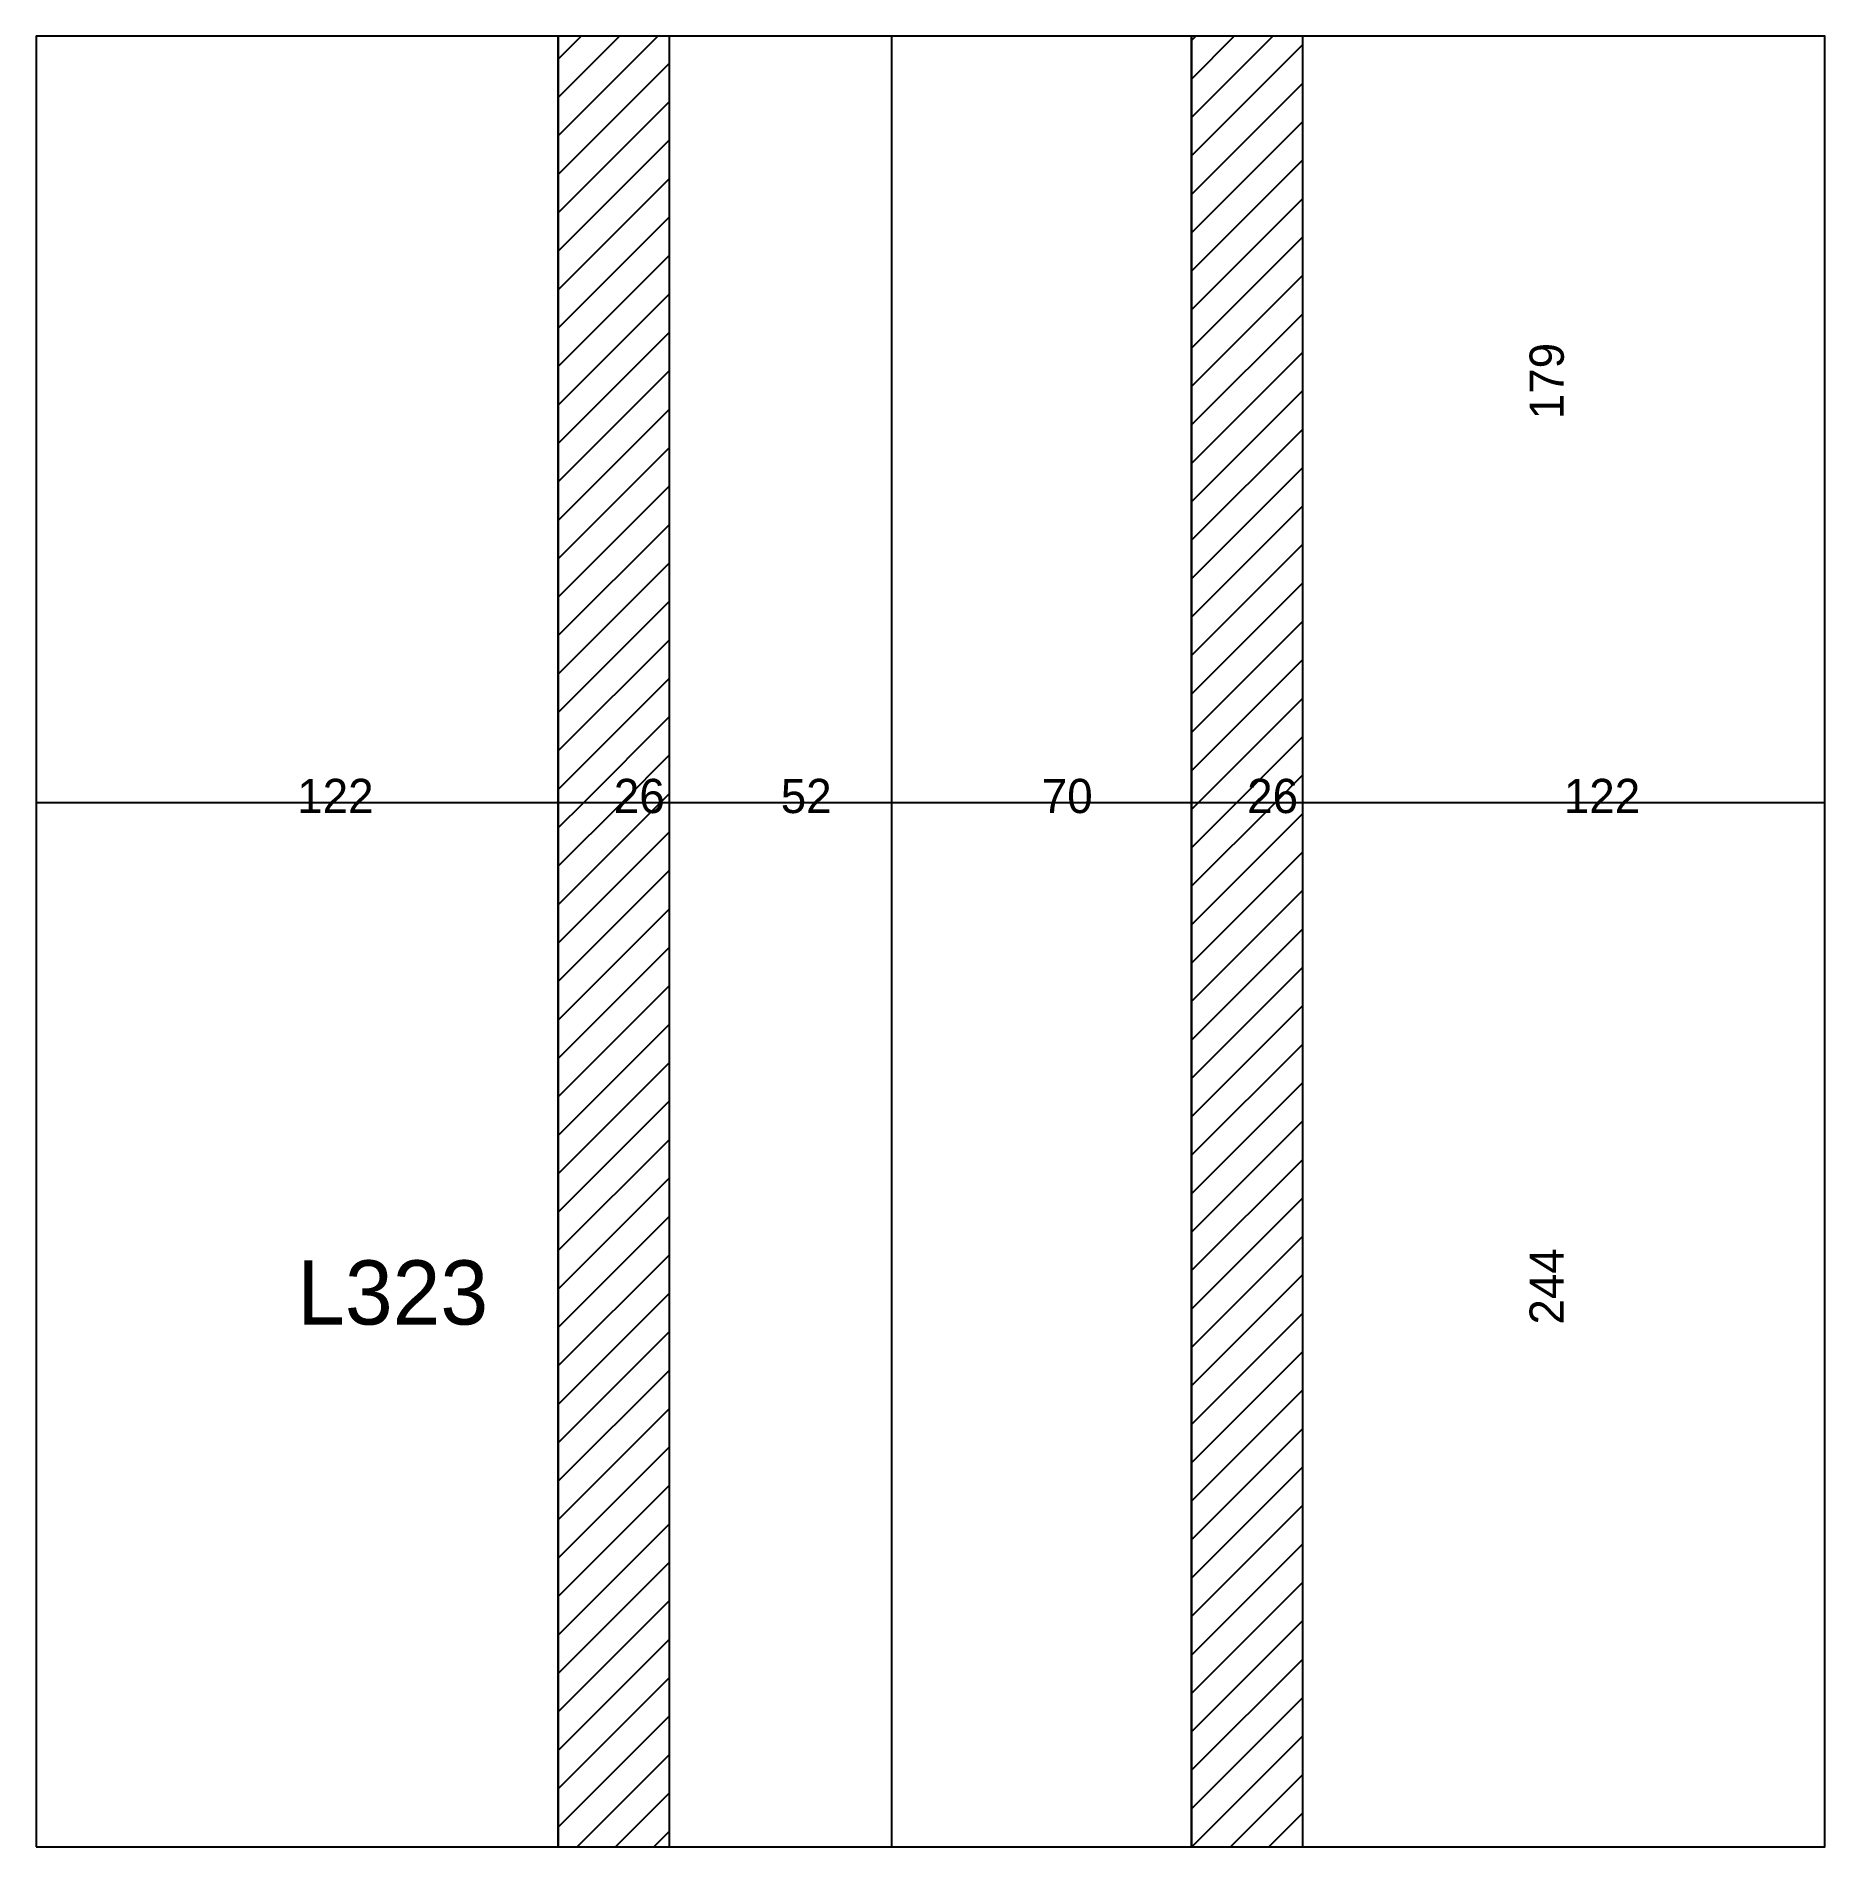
# Model space of a CAD drawing. Extents: x 4478 to 4896, y 1668 to 2091.
import ezdxf

# ---------------------------------------------------------------- set-up
doc = ezdxf.new("R2010")
doc.units = 0
for name, color, linetype in [('3', 3, 'Continuous'), ('4', 4, 'Continuous'), ('9', 9, 'Continuous'), ('Painéis', 200, 'Continuous'), ('REAPROVEITAMENTO', 251, 'Continuous')]:
    doc.layers.add(name, color=color, linetype=linetype)

msp = doc.modelspace()

# ---------------------------------------------------------------- hatches: boundary and pattern name
at = {"layer": 'REAPROVEITAMENTO'}
h = msp.add_hatch(dxfattribs=at)
h.set_pattern_fill('ANSI31', scale=2)
h.paths.add_polyline_path([(4600.07, 1911.94), (4626.07, 1911.94), (4626.07, 2090.94), (4600.07, 2090.94)])
h = msp.add_hatch(dxfattribs=at)
h.set_pattern_fill('ANSI31', scale=2)
h.paths.add_polyline_path([(4748.07, 1911.94), (4774.07, 1911.94), (4774.07, 2090.94), (4748.07, 2090.94)])
h = msp.add_hatch(dxfattribs=at)
h.set_pattern_fill('ANSI31', scale=2)
h.paths.add_polyline_path([(4600.07, 1911.94), (4600.07, 1667.94), (4626.07, 1667.94), (4626.07, 1911.94)])
h = msp.add_hatch(dxfattribs=at)
h.set_pattern_fill('ANSI31', scale=2)
h.paths.add_polyline_path([(4748.07, 1911.94), (4748.07, 1667.94), (4774.07, 1667.94), (4774.07, 1911.94)])

# ---------------------------------------------------------------- linework, layer by layer
at = {"layer": '3'}
for p, q in [((4896.07, 2090.94), (4478.07, 2090.94)), ((4478.07, 2090.94), (4478.07, 1667.94)), ((4600.07, 1667.94), (4600.07, 2090.94)), ((4678.07, 1667.94), (4678.07, 2090.94)), ((4748.07, 1667.94), (4748.07, 2090.94)), ((4896.07, 1667.94), (4896.07, 2090.94)), ((4478.07, 1911.94), (4896.07, 1911.94)), ((4478.07, 1667.94), (4896.07, 1667.94))]:
    msp.add_line(p, q, dxfattribs=at)
at = {"layer": '3', "lineweight": 25}
msp.add_lwpolyline([(4478.07, 1667.94), (4896.07, 1667.94), (4896.07, 2090.94), (4478.07, 2090.94)], close=True, dxfattribs=at)
at = {"layer": '3'}
for points in [[(4600.07, 2090.94), (4600.07, 1667.94)], [(4626.07, 1667.94), (4626.07, 2090.94)], [(4748.07, 2090.94), (4748.07, 1667.94)], [(4774.07, 1667.94), (4774.07, 2090.94)]]:
    msp.add_lwpolyline(points, dxfattribs=at)
at = {"layer": '9'}
for points in [[(4626.07, 1667.94), (4626.07, 1867.94), (4626.07, 1667.94)], [(4774.07, 1667.94), (4774.07, 1867.94), (4774.07, 1667.94)]]:
    msp.add_solid(points, dxfattribs=at)
at = {"layer": 'Painéis', "lineweight": 18}
for p, q in [((4600.07, 1667.94), (4600.07, 2090.94)), ((4626.07, 1667.94), (4626.07, 2090.94)), ((4678.07, 1667.94), (4678.07, 2090.94)), ((4748.07, 1667.94), (4748.07, 2090.94)), ((4774.07, 1667.94), (4774.07, 2090.94)), ((4478.07, 1911.94), (4896.07, 1911.94))]:
    msp.add_line(p, q, dxfattribs=at)

# ---------------------------------------------------------------- texts
at = {"layer": '4'}
msp.add_text('L323', height=15, dxfattribs=at).set_placement((4539.07, 1789.94))
at = {"layer": 'Painéis'}
for s, p in [('179', (4835.07, 2001.44)), ('244', (4835.07, 1789.94))]:
    msp.add_text(s, height=8, rotation=90, dxfattribs=at).set_placement(p)
for s, p in [('122', (4539.07, 1909.44)), ('26', (4613.07, 1909.44)), ('52', (4652.07, 1909.44)), ('70', (4713.07, 1909.44)), ('26', (4761.07, 1909.44)), ('122', (4835.07, 1909.44))]:
    msp.add_text(s, height=8, dxfattribs=at).set_placement(p)

doc.saveas('drawing.dxf')
